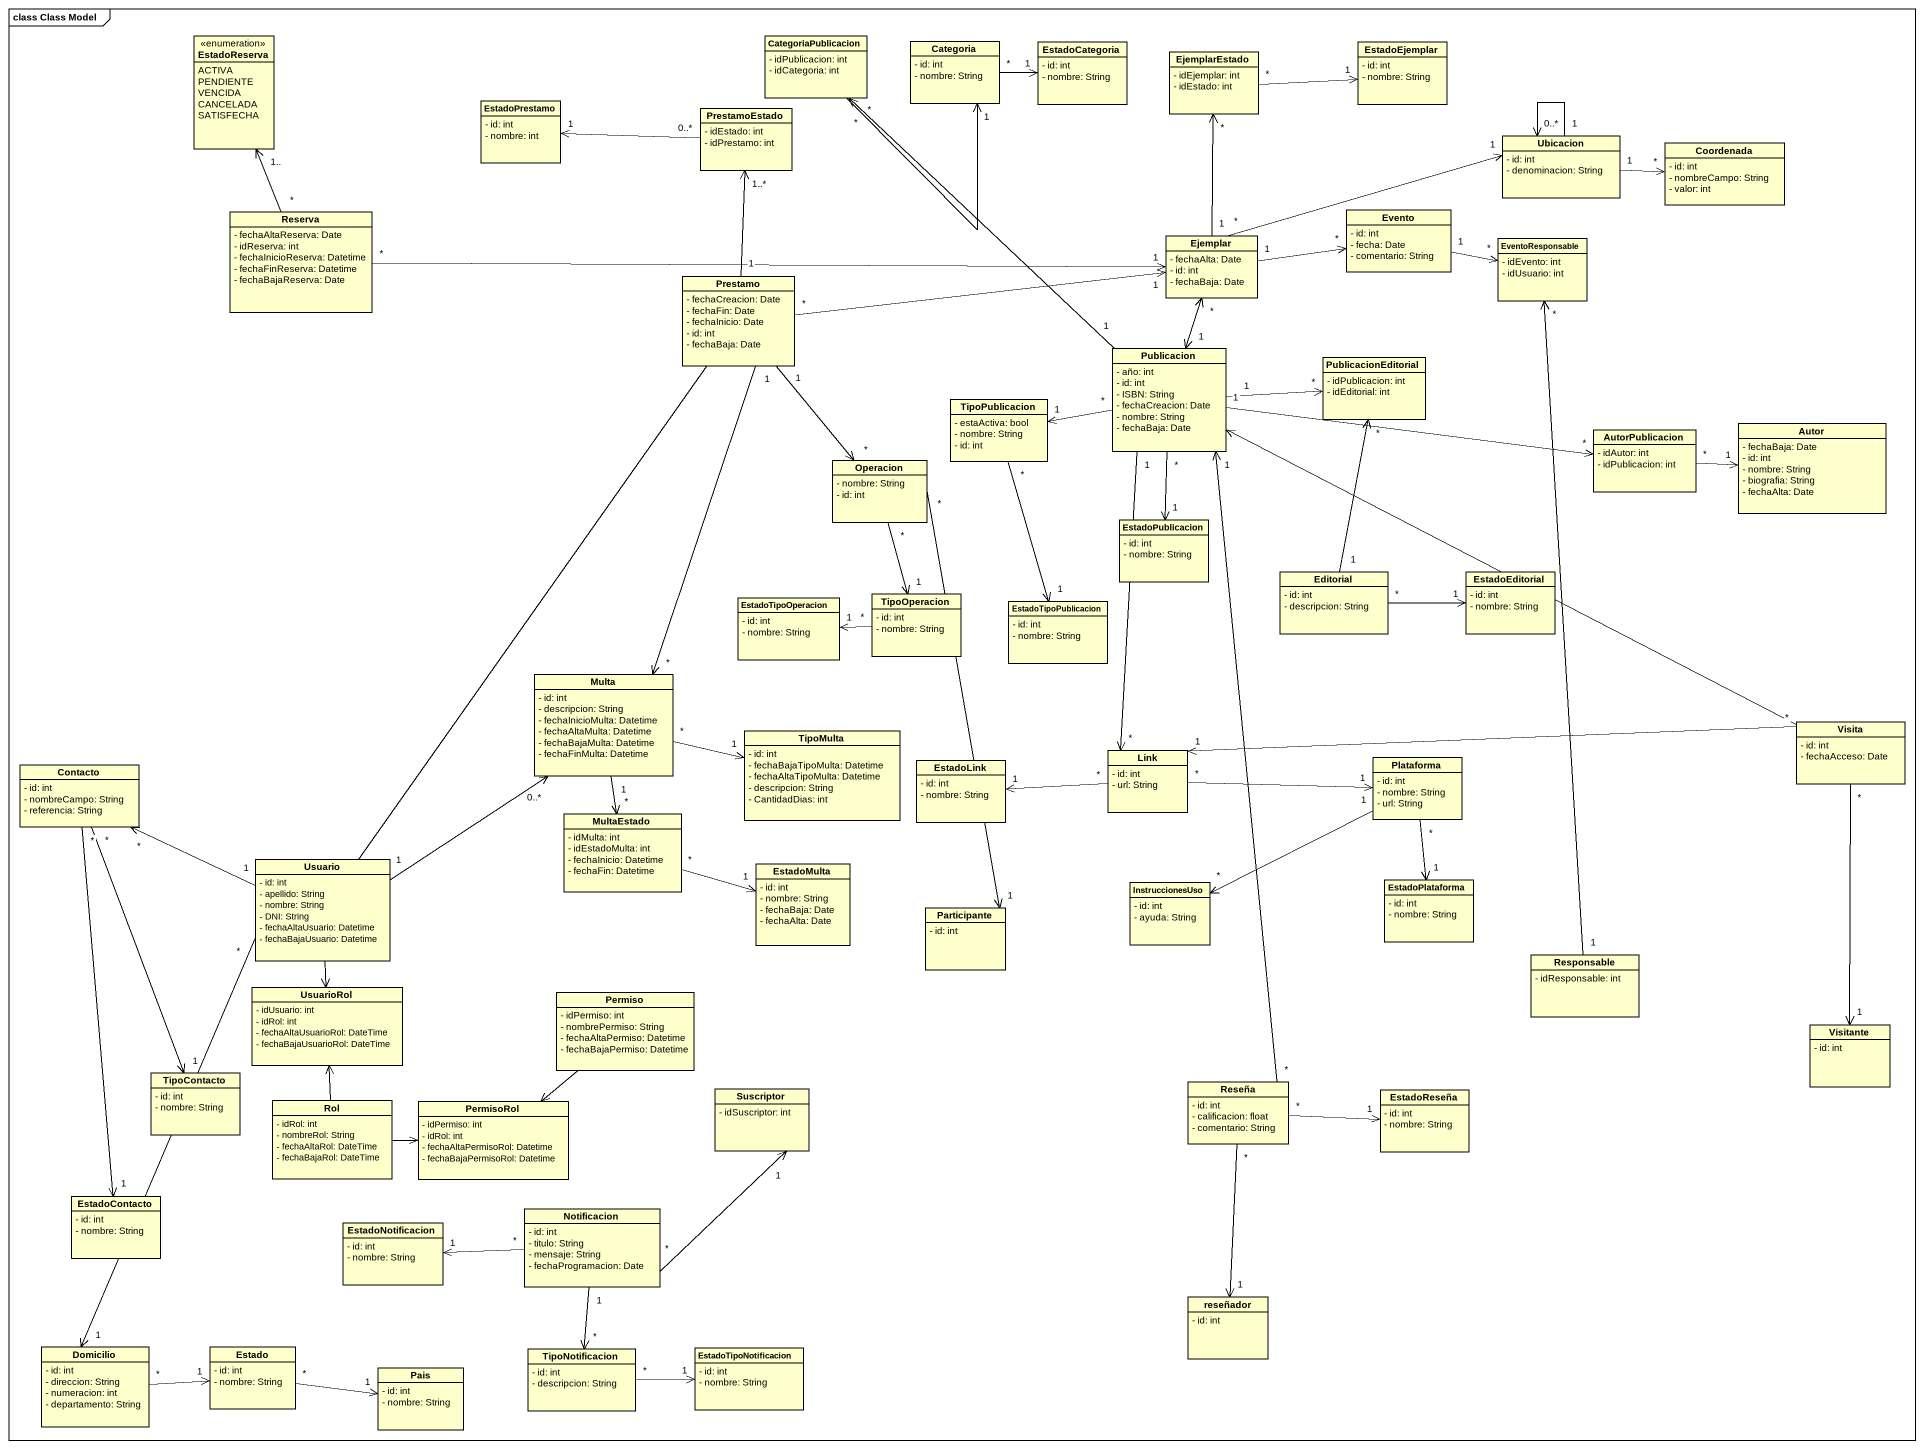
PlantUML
@startuml
mainframe class Class Model
hide circle
hide empty members
skinparam classAttributeIconSize 0
enum EstadoReserva {
  ACTIVA
  PENDIENTE
  VENCIDA
  CANCELADA
  SATISFECHA
}
class CategoriaPublicacion {
  - idPublicacion: int
  - idCategoria: int
}
class Categoria {
  - id: int
  - nombre: String
}
class EstadoCategoria {
  - id: int
  - nombre: String
}
class EjemplarEstado {
  - idEjemplar: int
  - idEstado: int
}
class EstadoEjemplar {
  - id: int
  - nombre: String
}
class EstadoPrestamo {
  - id: int
  - nombre: int
}
class PrestamoEstado {
  - idEstado: int
  - idPrestamo: int
}
class Ubicacion {
  - id: int
  - denominacion: String
}
class Coordenada {
  - id: int
  - nombreCampo: String
  - valor: int
}
class Reserva {
  - fechaAltaReserva: Date
  - idReserva: int
  - fechaInicioReserva: Datetime
  - fechaFinReserva: Datetime
  - fechaBajaReserva: Date
}
class Evento {
  - id: int
  - fecha: Date
  - comentario: String
}
class Ejemplar {
  - fechaAlta: Date
  - id: int
  - fechaBaja: Date
}
class EventoResponsable {
  - idEvento: int
  - idUsuario: int
}
class Prestamo {
  - fechaCreacion: Date
  - fechaFin: Date
  - fechaInicio: Date
  - id: int
  - fechaBaja: Date
}
class Publicacion {
  - año: int
  - id: int
  - ISBN: String
  - fechaCreacion: Date
  - nombre: String
  - fechaBaja: Date
}
class PublicacionEditorial {
  - idPublicacion: int
  - idEditorial: int
}
class TipoPublicacion {
  - estaActiva: bool
  - nombre: String
  - id: int
}
class Autor {
  - fechaBaja: Date
  - id: int
  - nombre: String
  - biografia: String
  - fechaAlta: Date
}
class Operacion {
  - nombre: String
  - id: int
}
class AutorPublicacion {
  - idAutor: int
  - idPublicacion: int
}
class EstadoPublicacion {
  - id: int
  - nombre: String
}
class Editorial {
  - id: int
  - descripcion: String
}
class EstadoEditorial {
  - id: int
  - nombre: String
}
class EstadoTipoOperacion {
  - id: int
  - nombre: String
}
class TipoOperacion {
  - id: int
  - nombre: String
}
class EstadoTipoPublicacion {
  - id: int
  - nombre: String
}
class Multa {
  - id: int
  - descripcion: String
  - fechaInicioMulta: Datetime
  - fechaAltaMulta: Datetime
  - fechaBajaMulta: Datetime
  - fechaFinMulta: Datetime
}
class TipoMulta {
  - id: int
  - fechaBajaTipoMulta: Datetime
  - fechaAltaTipoMulta: Datetime
  - descripcion: String
  - CantidadDias: int
}
class Visita {
  - id: int
  - fechaAcceso: Date
}
class Contacto {
  - id: int
  - nombreCampo: String
  - referencia: String
}
class EstadoLink {
  - id: int
  - nombre: String
}
class Link {
  - id: int
  - url: String
}
class Plataforma {
  - id: int
  - nombre: String
  - url: String
}
class MultaEstado {
  - idMulta: int
  - idEstadoMulta: int
  - fechaInicio: Datetime
  - fechaFin: Datetime
}
class Usuario {
  - id: int
  - apellido: String
  - nombre: String
  - DNI: String
  - fechaAltaUsuario: Datetime
  - fechaBajaUsuario: Datetime
}
class EstadoMulta {
  - id: int
  - nombre: String
  - fechaBaja: Date
  - fechaAlta: Date
}
class InstruccionesUso {
  - id: int
  - ayuda: String
}
class EstadoPlataforma {
  - id: int
  - nombre: String
}
class Participante {
  - id: int
}
class Responsable {
  - idResponsable: int
}
class UsuarioRol {
  - idUsuario: int
  - idRol: int
  - fechaAltaUsuarioRol: DateTime
  - fechaBajaUsuarioRol: DateTime
}
class Permiso {
  - idPermiso: int
  - nombrePermiso: String
  - fechaAltaPermiso: Datetime
  - fechaBajaPermiso: Datetime
}
class Visitante {
  - id: int
}
class TipoContacto {
  - id: int
  - nombre: String
}
class Rol {
  - idRol: int
  - nombreRol: String
  - fechaAltaRol: DateTime
  - fechaBajaRol: DateTime
}
class PermisoRol {
  - idPermiso: int
  - idRol: int
  - fechaAltaPermisoRol: Datetime
  - fechaBajaPermisoRol: Datetime
}
class Suscriptor {
  - idSuscriptor: int
}
class Reseña {
  - id: int
  - calificacion: float
  - comentario: String
}
class EstadoReseña {
  - id: int
  - nombre: String
}
class EstadoContacto {
  - id: int
  - nombre: String
}
class EstadoNotificacion {
  - id: int
  - nombre: String
}
class Notificacion {
  - id: int
  - titulo: String
  - mensaje: String
  - fechaProgramacion: Date
}
class reseñador {
  - id: int
}
class Domicilio {
  - id: int
  - direccion: String
  - numeracion: int
  - departamento: String
}
class Estado {
  - id: int
  - nombre: String
}
class EstadoTipoNotificacion {
  - id: int
  - nombre: String
}
class Pais {
  - id: int
  - nombre: String
}
class TipoNotificacion {
  - id: int
  - descripcion: String
}
CategoriaPublicacion "*" <-- "1" Publicacion
Categoria "1" <-left- "*" CategoriaPublicacion
EstadoCategoria "1" <-left- "*" Categoria
EjemplarEstado "*" -right-> "1" EstadoEjemplar
EstadoPrestamo "1" <-right- "0..*" PrestamoEstado
PrestamoEstado "1..*" <-- "1" Prestamo
Ubicacion "1" --> "0..*" Ubicacion
Ubicacion "1" -right-> "*" Coordenada
Reserva "*" -up-> "1.." EstadoReserva
Reserva "*" -right-> "1" Ejemplar
Evento "1" -right-> "*" EventoResponsable
Ejemplar "1" -up-> "*" EjemplarEstado
Ejemplar "*" -right-> "1" Ubicacion
Ejemplar "1" -right-> "*" Evento
Prestamo "*" -right-> "1" Ejemplar
Prestamo "1" --> "*" Operacion
Publicacion "1" <-up-> "*" Ejemplar
Publicacion "*" -left-> "1" TipoPublicacion
Publicacion "1" -right-> "*" AutorPublicacion
PublicacionEditorial "*" <-left- "1" Publicacion
Autor "1" <-left- "*" AutorPublicacion
EstadoPublicacion "1" <-up- "*" Publicacion
Editorial "1" -up-> "*" PublicacionEditorial
Editorial "*" -right-> "1" EstadoEditorial
EstadoTipoOperacion "1" <-right- "*" TipoOperacion
TipoOperacion "1" <-up- "*" Operacion
EstadoTipoPublicacion "1" <-up- "*" TipoPublicacion
Multa "*" <-up- "1" Prestamo
Multa "*" -right-> "1" TipoMulta
Visita -left-> Publicacion
Visita "*" -left-> "1" Link
Contacto "*" --> "1" TipoContacto
Link "*" <-up- "1" Publicacion
Link "*" -left-> "1" EstadoLink
Plataforma "1" <-left- "*" Link
Plataforma "1" -left-> "*" InstruccionesUso
MultaEstado "*" <-up- "1" Multa
Usuario -up- Prestamo
Usuario "1" -up-> "0..*" Multa
Usuario "1" -left-> "*" Contacto
Usuario --> UsuarioRol
EstadoMulta "1" <-left- "*" MultaEstado
EstadoPlataforma "1" <-up- "*" Plataforma
Participante "1" <-up- "*" Operacion
Responsable "1" -up-> "*" EventoResponsable
Visitante "1" <-up- "*" Visita
Rol -up-> UsuarioRol
Rol -right-> PermisoRol
PermisoRol <-up- Permiso
Suscriptor "1" <-- "*" Notificacion
Reseña "*" -up-> "1" Publicacion
Reseña "*" -right-> "1" EstadoReseña
Reseña "*" --> "1" reseñador
EstadoContacto "1" <-up- "*" Contacto
Notificacion "*" -left-> "1" EstadoNotificacion
Domicilio "1" <-up- "*" Usuario
Domicilio "*" -right-> "1" Estado
Estado "*" -right-> "1" Pais
TipoNotificacion "*" <-up- "1" Notificacion
TipoNotificacion "*" -right-> "1" EstadoTipoNotificacion
@enduml
